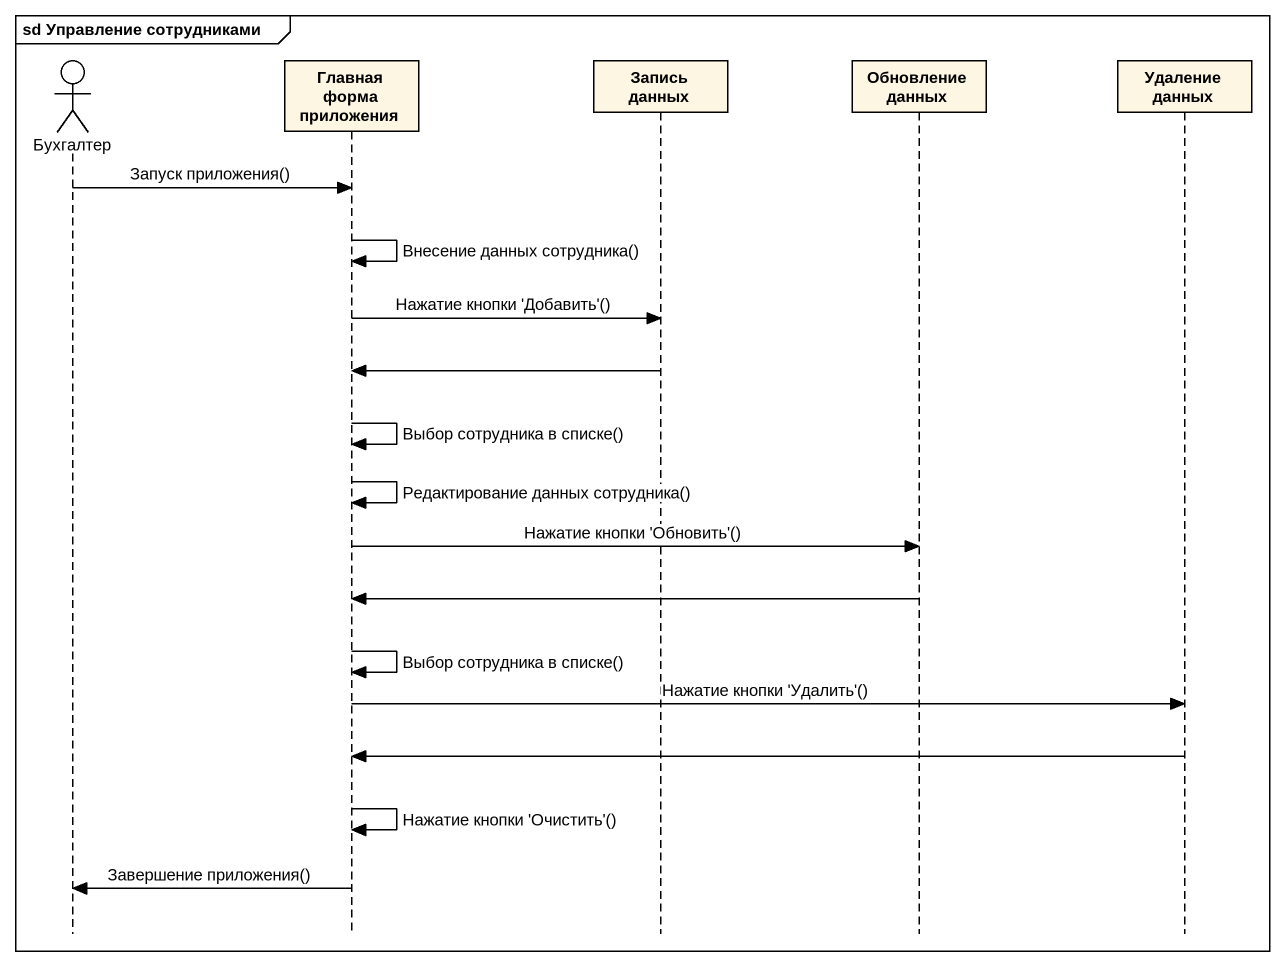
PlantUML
@startuml
mainframe sd Управление сотрудниками
hide footbox
actor Бухгалтер
participant "Главная форма приложения" as Главная_форма_приложения
participant "Запись данных" as Запись_данных
participant "Обновление данных" as Обновление_данных
participant "Удаление данных" as Удаление_данных

Бухгалтер -> Главная_форма_приложения : Запуск приложения()
Главная_форма_приложения -> Главная_форма_приложения : Внесение данных сотрудника()
Главная_форма_приложения -> Запись_данных : Нажатие кнопки 'Добавить'()
Запись_данных -> Главная_форма_приложения
Главная_форма_приложения -> Главная_форма_приложения : Выбор сотрудника в списке()
Главная_форма_приложения -> Главная_форма_приложения : Редактирование данных сотрудника()
Главная_форма_приложения -> Обновление_данных : Нажатие кнопки 'Обновить'()
Обновление_данных -> Главная_форма_приложения
Главная_форма_приложения -> Главная_форма_приложения : Выбор сотрудника в списке()
Главная_форма_приложения -> Удаление_данных : Нажатие кнопки 'Удалить'()
Удаление_данных -> Главная_форма_приложения
Главная_форма_приложения -> Главная_форма_приложения : Нажатие кнопки 'Очистить'()
Главная_форма_приложения -> Бухгалтер : Завершение приложения()
@enduml
